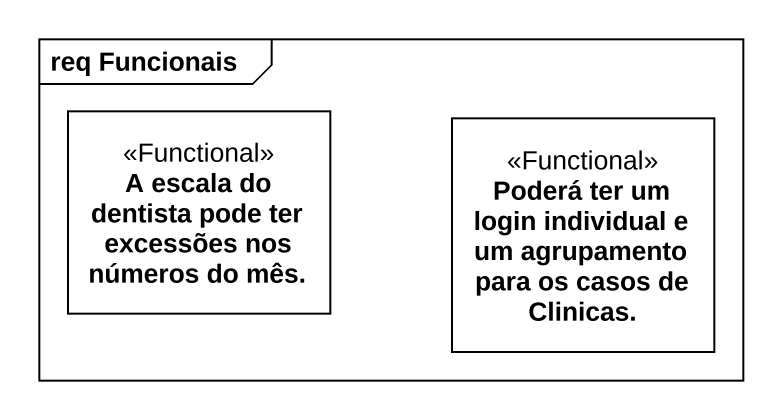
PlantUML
@startuml
mainframe req Funcionais
hide circle
hide empty members
class "A escala do dentista pode ter excessões nos números do mês." as A_escala_do_dentista_pode <<Functional>>
class "Poderá ter um login individual e um agrupamento para os casos de Clinicas." as Poderá_ter_um_login <<Functional>>
@enduml
